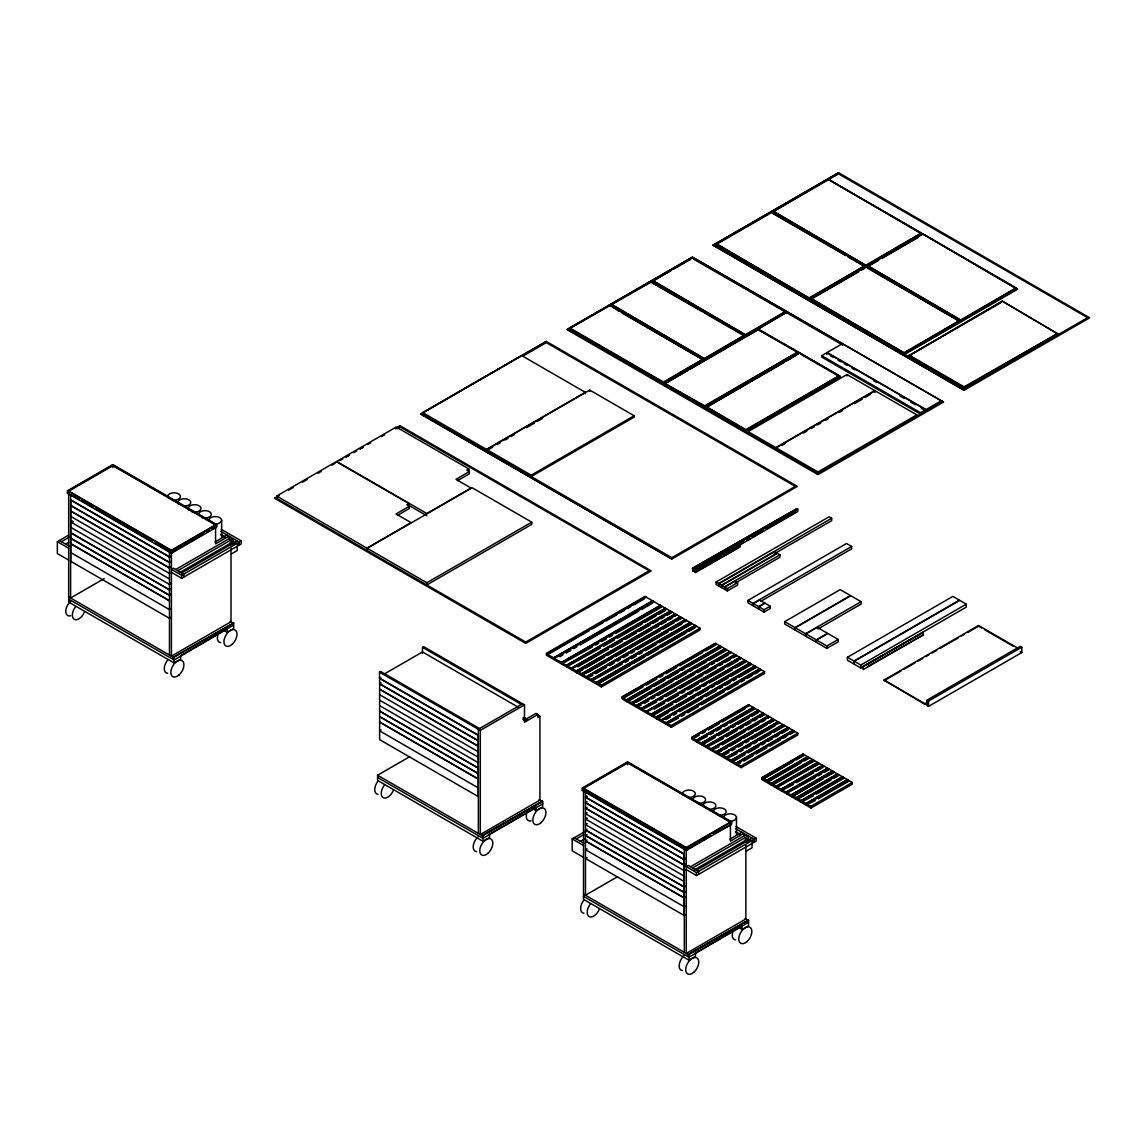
<?xml version="1.0" encoding="UTF-8"?>
<svg xmlns="http://www.w3.org/2000/svg" width="1147" height="1147" viewBox="0 0 1147 1147"><rect width="100%" height="100%" fill="white"/><g stroke="black" fill="none" stroke-linecap="round" stroke-linejoin="round"><path stroke-width="1.5" d="M67.415 490.801L112.836 464.592L216.826 524.638L216.826 527.018L171.419 553.227L67.415 493.181L67.415 490.801L171.419 550.847L216.826 524.638M68.447 490.801L112.836 465.18L112.836 467.56M68.447 491.332L112.836 465.711L215.794 525.154L171.419 550.775M67.415 493.181L78.641 499.074M68.677 560.109L57.35 553.571L57.35 541.685L68.662 535.162M61.465 541.685L69.178 537.24M65.594 544.065L68.677 542.287M104.248 578.575L70.612 597.988L70.612 495.332M171.419 550.259L215.794 524.638M188.251 542.445L191.32 540.667M172.953 551.75L203.549 534.086M206.618 532.308L209.672 530.545M212.74 528.781L216.31 527.305L216.31 524.925L112.32 464.893M170.659 556.166L169.469 556.854L70.612 499.791M170.903 556.123L169.355 557.012L70.713 500.063L70.713 561.284L169.355 618.247L170.903 617.358M397.063 428.777L400.16 426.999L649.188 570.776L525.713 642.062L276.671 498.285L276.671 496.049L336.3 461.639L408.891 503.547L408.891 505.784M523.132 356L546.287 342.623L795.315 486.4L671.841 557.7L422.727 413.967L422.727 412.59L521.57 355.513L585.314 392.317L585.314 393.693M277.732 496.622L274.62 498.415L279.28 495.604M288.571 490.242L293.231 487.561M302.521 482.184L307.181 479.503M318.02 473.238L321.117 471.446M331.97 465.18L335.067 463.402M339.727 460.707L342.824 458.929M353.677 452.664L356.774 450.871M367.613 444.606L370.725 442.814M381.564 436.548L384.675 434.77M395.514 428.505L400.174 425.809L651.252 570.891L525.713 643.381L274.62 498.3M546.302 341.448L420.763 414.038L671.841 559.005L797.38 486.4L546.302 341.448L420.763 414.038L671.841 559.005M566.89 329.562L692.43 257.071L943.522 402.038L692.43 257.2L566.89 329.562L817.969 474.629L943.522 402.038M713.033 245.186L838.572 172.71L1089.65 317.791L964.111 390.267L713.033 245.186L964.111 390.267M395.514 428.62L400.174 425.809M713.033 245.3L838.572 172.824M827.159 353.878L827.159 352.502L926.016 409.579L941.458 400.661L941.458 402.038L817.969 473.324L568.941 328.831L609.846 305.217L704.373 360.516M636.513 320.959L610.175 305.03L651.066 281.416L745.593 335.999L719.843 351.57M671.095 270.577L651.396 281.947L692.301 257.616L786.828 312.185L748.962 334.766M823.116 182.803L838.557 173.885L1087.585 317.662L964.111 388.962L715.083 244.469L771.415 211.937L865.942 266.505L861.383 269.86M771.745 212.453L828.091 179.219L922.618 233.787L911.965 240.655M570.174 328.831L663.468 382.697L703.111 359.14L663.468 382.037L570.174 328.171L651.066 282.133L702.208 311.654M673.906 268.957L690.881 259.15M715.083 245.186L764.476 216.668M765.278 216.195L821.998 183.448M170.903 561.471L169.355 562.36L70.713 505.411M170.903 561.586L169.355 562.474L70.713 505.526M170.903 566.933L169.355 567.951L70.713 511.003L169.355 567.837M215.12 541.914L227.02 535.032M175.72 569.5L231.221 537.47M170.903 572.525L169.355 573.414L70.713 516.351M177.785 570.69L233.285 538.646L233.285 541.628L179.319 572.783M181.699 572.955L237.2 540.911M183.749 577.113L183.749 574.145L173.455 568.195L171.405 569.385L181.699 575.335L241.314 540.911L241.314 543.879L181.699 578.303L171.405 572.353M169.355 584.239L170.903 583.35M170.903 583.465L169.355 584.353L70.713 527.29M170.903 588.812L169.355 589.701L70.713 532.753L169.355 589.83L170.903 588.941M231.02 554.116L237.2 550.546L237.2 546.087M170.903 594.289L169.355 595.178L70.713 538.23M170.903 594.404L169.355 595.293L70.713 538.344M170.903 608.555L169.355 609.559L70.713 552.496M422.727 412.59L486.457 449.38L585.314 392.317M486.815 450.943L486.815 449.567L589.787 390.109L634.162 415.744L634.162 417.121L531.19 476.564L531.19 475.188L634.162 415.744M492.637 447.201L486.457 450.771L486.457 449.38M497.282 444.52L500.364 442.742M504.995 440.061L508.092 438.283M511.175 436.491L514.272 434.713M526.616 427.573L534.344 423.128M537.427 421.336L542.072 418.669M408.891 503.547L406.827 504.737L409.407 506.214L409.407 508.451L397.507 515.318M468.836 471.173L468.836 468.937L466.772 470.127L469.352 471.603L469.352 473.84L457.452 480.708M409.407 506.214L396.016 513.942L411.056 522.631L366.882 548.137L276.671 496.049M469.352 471.603L455.961 479.331L471.001 488.02L426.827 513.512L336.63 461.438L396.245 427.028L468.836 468.937M173.598 659.697L173.598 657.073L233.73 622.95L233.73 628.542L227.192 632.312L224.095 630.52M233.73 622.95L173.598 657.46L68.677 596.884M181.24 655.281L227.106 628.8M367.212 550.56L367.212 548.323L472.134 487.747L531.749 522.157L531.749 524.394L426.827 584.97L426.827 582.748L531.749 522.157M68.677 492.723L68.677 602.089L174.115 662.966L180.653 659.181L180.653 656.213M704.702 358.222L744.346 335.34L704.702 358.896L611.408 304.371L704.702 358.896M745.923 334.422L785.566 311.54L745.923 335.096L652.643 280.556L745.923 335.096M809.596 297.661L864.695 265.86L809.596 298.32L716.316 243.795L809.596 298.32M866.272 264.943L921.371 233.128L866.272 265.602L772.992 211.077L866.272 265.602M568.941 328.831L663.468 383.413L704.373 359.8M610.175 305.03L704.702 359.613L745.593 335.999M651.396 281.23L745.923 335.799L786.828 312.185M715.083 244.469L809.596 299.037L865.942 266.505M866.257 267.423L866.272 266.319L922.618 233.787M663.798 384.317L758.325 329.031L799.23 352.645L794.57 356.043M809.925 299.224L866.272 266.706L960.799 321.992L904.453 354.523L809.925 299.94L858.601 271.839M866.602 266.505L922.948 233.974L1017.475 289.273L961.129 321.791L866.602 266.505L875.907 272.585M668.013 381.492L678.623 375.37M681.648 373.635L686.193 371.011M690.738 368.388L693.763 366.639M696.788 364.889L702.853 361.391M716.818 353.319L704.702 359.613M820.263 293.603L809.596 299.037M823.302 291.84L827.876 289.202M830.915 287.438L856.809 272.499M866.272 267.036L878.459 259.996M883.032 257.358L901.298 246.806M904.352 245.057L908.911 242.418M665.031 383.6L704.674 406.482L797.968 351.957L704.674 405.823L665.031 383.6L687.971 370.352M690.136 369.105L758.325 329.734L797.968 352.631M861.669 270.075L864.752 268.298M866.602 267.222L878.788 260.183M881.613 258.562L918.346 237.357M663.798 383.6L704.702 407.214L799.23 352.645M784.261 362.366L705.032 408.117L799.559 352.832L840.45 376.445L745.923 431.731L840.45 376.445M706.265 406.741L799.559 352.875L839.203 375.757L745.908 430.297L706.265 406.741L745.908 429.623L839.203 375.757M723.298 397.192L704.702 407.214M726.395 395.4L731.04 392.718M734.137 390.926L752.733 380.187M757.378 377.506L760.49 375.714M765.135 373.033L782.182 363.198M786.828 360.516L791.473 357.821M787.157 360.703L799.559 352.832M821.682 355.67L920.539 412.734L920.539 414.11L821.682 357.047L821.682 355.67L826.829 352.688L925.686 409.766L925.686 411.142M827.159 352.502L842.601 343.584L842.601 344.96M748.145 433.007L748.145 431.63L846.988 374.553L874.717 390.568L874.717 391.944M904.453 352.43L959.552 320.615L904.453 353.09L811.173 298.564L904.453 353.09M961.129 319.698L1016.228 287.897L961.129 320.371L867.849 265.846L961.129 320.371M904.453 353.806L960.799 321.275M961.129 321.088L1017.475 288.557M947.25 333.648L907.764 356.43L1002.292 301.145L1058.638 334.379L1002.292 301.145M909.026 355.054L964.111 386.869L1057.405 333.677L964.111 387.528L909.026 355.728L1002.306 301.202M948.053 333.16L1000.786 302.751M478.371 735.198L379.514 678.135L379.514 672.185L380.718 671.497L479.561 728.56M422.497 653.317L422.497 647.367L423.687 646.679L524.48 704.875L524.48 722.237L537.871 714.495L537.871 717.477L539.922 716.287L539.922 800.104L480.306 834.529L480.306 730.381L379.514 672.185M748.145 431.63L775.859 447.631L874.717 390.568M383.815 674.278L422.497 651.94L518.258 707.226M776.189 449.208L776.189 447.817L875.046 390.754L916.826 414.87L916.826 416.261M782.039 445.452L785.122 443.66M803.66 432.964L806.757 431.172M811.388 428.505L814.47 426.713M817.567 424.935L820.65 423.157M825.281 420.476L828.378 418.698M839.188 412.447L842.271 410.669M854.63 403.529L862.358 399.07M865.44 397.292L870.071 394.611M379.514 678.135L380.718 677.447M381.162 682.866L379.628 683.87L478.27 740.819M776.189 447.817L817.969 471.947L916.826 414.87M920.539 412.734L925.686 409.766M907.764 355.713L964.111 388.245L1058.638 333.677M379.628 730.954L381.162 729.951M692.43 568.396L796.95 508.651L692.43 568.396L692.946 571.077L692.946 568.697M553.815 657.704L553.815 659.482L546.302 655.152L546.302 653.36L644.944 596.411L652.457 600.756L553.815 657.704L546.875 654.407L645.517 596.741M797.796 509.139L693.792 569.184L693.275 571.263L693.275 568.883L797.796 509.139L797.796 511.519L739.672 545.069M546.875 654.407L646.134 597.1M694.121 569.371L739.012 544.051L694.121 569.371L694.638 572.052L694.638 569.672M547.492 654.765L589.114 630.735M592.196 628.957L602.978 622.735M606.06 620.943L616.857 614.72M619.939 612.942L624.556 610.276M627.638 608.498L630.721 606.706M633.804 604.928L644.6 598.705M694.967 569.858L739.858 544.538L739.858 546.918L695.483 572.539L694.967 569.858L695.483 572.539M746.482 540.165L749.536 538.402M760.246 532.222L763.3 530.459M766.368 528.695L769.422 526.917M780.132 520.738L783.186 518.974M786.24 517.211L790.828 514.559M695.483 570.159L743.743 542.13M746.812 540.352L749.866 538.588M752.919 536.825L763.63 530.645M766.698 528.882L795.746 512.107M696.172 571.163L699.226 569.399M703.828 566.747L706.882 564.984M709.936 563.206L713.004 561.442M716.058 559.679L720.66 557.026M723.714 555.263L726.782 553.499M729.836 551.721L739.012 546.431M694.967 572.238L739.858 546.918M660.314 605.286L561.672 662.235L561.672 664.013L554.144 659.668L554.144 657.891L652.786 600.942L660.314 605.286L660.314 607.064M554.144 657.891L653.374 601.272M554.718 658.22L653.991 601.63M559.965 656.629L563.048 654.851M566.131 653.059L570.762 650.392M573.844 648.614L576.927 646.836M580.009 645.058L638.578 611.236M641.66 609.458L652.442 603.236M665.274 608.139L566.632 665.102L566.632 666.88L562.001 664.199L562.001 662.421L660.643 605.473L665.274 608.139L665.274 609.932M562.001 662.421L661.217 605.802M562.575 662.751L661.833 606.161M562.575 663.468L592.469 646.922M595.551 645.13L598.634 643.352M601.716 641.574L606.347 638.908M609.43 637.13L612.512 635.352M615.595 633.574L661.833 606.878M670.235 611.007L571.593 667.955L571.593 669.748L566.962 667.067L566.962 665.289L665.604 608.34L670.235 611.007L670.235 612.799M489.568 834.557L489.568 837.539L483.03 841.31L377.578 780.433L377.578 775.229L409.694 756.69M566.962 665.289L666.178 608.67M567.536 665.618L666.794 609.028M567.536 666.335L600.526 647.998M603.609 646.22L614.391 639.997M617.473 638.219L642.134 623.982M645.216 622.19L656.012 615.968M659.095 614.19L665.26 610.634M831.675 518.286L718.653 583.536L718.653 585.916L716.072 584.425L716.072 582.045L829.095 516.795L831.675 518.286L831.675 520.666L774.383 553.729M680.157 618.52L680.157 616.742L676.716 614.749L576.554 672.615L571.923 669.934L571.923 668.156L670.565 611.193L675.196 613.874L675.196 615.652M571.923 668.156L671.138 611.537M718.983 583.723L774.483 551.678L777.049 553.169L721.549 585.214L718.983 583.723L718.983 586.103L721.549 587.594L721.549 585.214M572.496 668.486L671.755 611.896M577.744 666.88L608.57 649.087M611.652 647.309L622.434 641.073M625.516 639.295L636.313 633.072M639.395 631.294L650.177 625.058M653.26 623.28L657.891 620.613M660.973 618.835L664.056 617.057M667.138 615.279L671.755 612.598M779.96 554.847L724.46 586.891L724.46 589.257L721.879 587.78L721.879 585.4L777.379 553.356L779.96 554.847L779.96 557.227L735.256 583.034M572.496 669.203L576.554 670.823L675.196 613.874M680.157 616.742L581.515 673.69L581.515 675.483L576.884 672.802L576.884 671.024L675.526 614.061L676.716 614.749M576.884 671.024L676.099 614.405M522.545 703.756L478.371 729.263L478.371 833.41M724.789 587.078L735.084 581.128L737.664 582.619L737.664 584.999L727.356 590.934L724.789 589.458L724.789 587.078L727.356 588.569L737.664 582.619M579.622 671.525L582.705 669.748M585.787 667.97L604.283 657.288M607.365 655.51L652.055 629.703M655.138 627.925L658.22 626.147M661.303 624.369L665.934 621.703M669.016 619.925L672.099 618.133M480.306 730.381L524.48 704.875M586.475 676.558L586.475 678.336L581.844 675.669L581.844 673.877L680.486 616.928L685.132 619.609L586.475 676.558L582.418 674.923L681.074 617.258M582.418 674.923L681.691 617.616M587.665 672.615L612.326 658.378M615.409 656.6L626.205 650.363M629.287 648.585L660.113 630.793M663.195 629.015L673.977 622.778M677.06 621L681.691 618.333M690.093 622.477L591.451 679.425L591.451 681.203L586.805 678.537L586.805 676.744L685.462 619.796L690.093 622.477L690.093 624.255M586.805 676.744L686.035 620.126M587.393 677.088L686.652 620.484M587.393 677.791L592.626 675.483M595.709 673.705L606.505 667.468M609.587 665.69L614.204 663.023M617.287 661.245L620.369 659.468M623.452 657.69L628.083 655.009M631.165 653.231L634.248 651.453M637.331 649.675L668.156 631.882M671.239 630.104L682.021 623.868M695.053 625.344L596.411 682.293L596.411 684.071L591.766 681.404L591.766 679.612L690.422 622.663L695.053 625.344L695.053 627.122M591.766 679.612L690.996 622.993M524.036 720.259L535.936 713.391L537.871 714.495M592.354 679.942L691.612 623.351M592.354 680.658L622.248 664.113M625.33 662.335L628.413 660.543M631.495 658.765L636.126 656.098M639.209 654.32L642.291 652.543M645.374 650.765L656.156 644.528M659.238 642.75L691.612 624.068M596.741 682.479L695.383 625.531L700.014 628.198L700.014 629.99L601.372 686.938L596.741 684.257L596.741 682.479L695.957 625.861M597.315 682.809L597.931 683.884L696.573 626.219M599.465 682.995L630.305 665.188M633.388 663.41L644.17 657.188M647.252 655.41L658.048 649.173M661.131 647.395L685.791 633.158M688.874 631.38L695.039 627.825M597.931 683.168L601.372 685.16L700.014 628.198M851.662 546.474L753.063 603.408L753.063 605.774L747.916 602.806L747.916 600.426L846.515 543.506L851.662 546.474L851.662 548.854L760.762 601.329M753.436 603.609L759.615 600.053L764.762 603.021L758.583 606.591L753.436 603.609L753.436 605.989L758.583 608.971L758.583 606.591M758.913 606.777L765.092 603.207L770.239 606.19L770.239 608.555L764.06 612.125L758.913 609.157L758.913 606.777L764.06 609.745L770.239 606.19M724.847 650.507L724.847 648.729L721.406 646.736L626.592 701.505L621.961 698.824L621.961 697.046L715.255 643.18L719.886 645.861L719.886 647.639M621.961 697.046L715.828 643.51M622.534 697.376L716.445 643.868M624.685 697.562L643.037 686.967M646.105 685.203L656.801 679.024M659.869 677.26L662.923 675.497M665.977 673.719L676.687 667.54M679.741 665.776L702.681 652.528M705.749 650.765L716.445 644.585M622.534 698.093L626.592 699.713L719.886 645.861M724.847 648.729L631.567 702.581L631.567 704.373L626.922 701.692L626.922 699.914L720.216 646.048L721.406 646.736M626.922 699.914L720.789 646.378M627.509 700.244L628.126 701.319L651.066 688.071M654.12 686.307L664.83 680.128M667.884 678.35L678.594 672.171M681.648 670.407L684.702 668.644M687.77 666.88L721.406 647.453M636.528 705.448L636.528 707.24L631.897 704.559L631.897 702.781L725.176 648.915L729.807 651.596L636.528 705.448L632.47 703.828L725.75 649.245M632.47 703.828L726.381 649.603M636.141 702.408L646.851 696.229M649.905 694.465L672.845 681.218M675.913 679.454L686.609 673.275M689.677 671.511L692.731 669.748M695.785 667.984L706.495 661.79M709.549 660.027L726.381 650.32M734.783 654.45L641.488 708.316L641.488 710.093L636.857 707.427L636.857 705.634L730.137 651.783L734.783 654.45L734.783 656.242M636.857 705.634L730.725 652.113M637.431 705.979L731.342 652.471M784.677 621.66L840.178 589.615L850.472 595.551L794.971 627.595L784.677 621.66L784.677 624.025L794.971 629.975L794.971 627.595M637.431 706.681L641.101 705.276M644.17 703.512L648.758 700.86M651.811 699.097L654.865 697.333M657.934 695.569L694.638 674.379M697.691 672.615L708.402 666.421M711.455 664.658L714.509 662.894M717.578 661.131L728.273 654.951M739.743 657.317L646.449 711.183L646.449 712.961L641.818 710.294L641.818 708.502L735.112 654.65L739.743 657.317L739.743 659.109M641.818 708.502L735.686 654.98M642.392 708.846L736.302 655.338M642.392 709.549L656.772 701.964M659.826 700.2L662.894 698.437M665.948 696.659L676.658 690.48M679.712 688.716L702.652 675.468M705.72 673.705L716.416 667.525M719.484 665.762L722.538 663.998M725.592 662.235L730.18 659.582M733.248 657.819L736.302 656.055M744.704 660.185L651.41 714.051L651.41 715.828L646.779 713.162L646.779 711.369L740.073 657.518L744.704 660.185L744.704 661.977M646.779 711.369L740.647 657.848M647.352 711.699L741.263 658.206M654.091 709.247L664.801 703.068M667.855 701.29L678.565 695.111M681.619 693.347L684.673 691.584M687.741 689.82L698.437 683.641M701.505 681.877L724.445 668.629M727.499 666.866L738.209 660.686M861.096 601.688L805.595 633.732L805.595 636.112L795.301 630.162L795.301 627.782L850.802 595.752L861.096 601.688L861.096 604.068L817.94 628.986M754.626 667.697L754.626 665.92L751.185 663.927L656.371 718.696L651.74 716.015L651.74 714.237L745.034 660.371L749.665 663.052L749.665 664.83M651.74 714.237L745.607 660.715M652.313 714.567L746.224 661.059M654.464 714.753L672.816 704.158M675.87 702.394L686.58 696.215M689.648 694.451L692.702 692.688M695.756 690.924L700.344 688.272M703.412 686.508L706.466 684.73M709.52 682.967L732.46 669.719M735.528 667.955L746.224 661.776M652.313 715.284L656.371 716.918L749.665 663.052M754.626 665.92L661.346 719.771L661.346 721.563L656.701 718.882L656.701 717.104L749.995 663.238L751.185 663.927M656.701 717.104L750.568 663.568M657.288 717.434L657.905 718.509L668.601 712.33M671.669 710.552L694.609 697.319M697.663 695.555L708.373 689.361M711.427 687.598L714.481 685.834M717.549 684.071L728.245 677.891M731.313 676.128L751.185 664.643M805.925 633.918L817.252 627.38L827.561 633.33L816.234 639.868L805.925 633.918L805.925 636.298L816.234 642.248L816.234 639.868M759.586 668.787L666.307 722.639L666.307 724.431L661.676 721.75L661.676 719.972L754.955 666.106L759.586 668.787L759.586 670.565M661.676 719.972L755.529 666.436M662.249 720.302L756.16 666.794M665.92 719.599L670.508 716.961M673.561 715.183L676.63 713.42M679.684 711.656L702.624 698.408M705.692 696.645L716.388 690.465M719.456 688.702L722.51 686.938M725.564 685.175L730.152 682.522M733.22 680.759L736.274 678.995M739.328 677.217L756.16 667.511M666.636 722.839L759.916 668.973L764.562 671.655L764.562 673.432L671.267 727.298L666.636 724.617L666.636 722.839L760.504 669.303M667.21 723.169L761.121 669.662M667.21 723.886L678.537 718.051M681.59 716.287L684.644 714.524M687.713 712.76L698.408 706.581M701.477 704.817L724.417 691.569M727.47 689.806L738.181 683.626M741.234 681.848L744.288 680.085M747.357 678.321L751.945 675.669M754.998 673.906L758.052 672.142M816.564 640.055L827.89 633.517L838.185 639.467L838.185 641.847L826.858 648.385L816.564 642.435L816.564 640.055L826.858 646.005L838.185 639.467M667.826 724.23L671.267 725.506L764.562 671.655M482.514 838.041L482.514 835.417L542.646 801.294L542.646 806.886L536.108 810.657L533.011 808.864M482.514 835.417L542.646 801.294M488.622 834.514L536.007 807.144M582.26 788.046L627.681 761.837L731.671 821.883L731.671 824.263L686.264 850.472L582.26 790.426L582.26 788.046L686.264 848.092L731.671 821.883M583.293 788.046L627.681 762.425L627.681 764.805M583.293 788.577L627.681 762.956L730.639 822.399M582.26 790.426L583.293 790.426M586.647 796.333L585.457 797.022L684.315 854.099M587.106 796.405L585.558 797.308L684.2 854.257L684.2 915.492L685.748 914.589M753.12 707.384L696.487 740.073L696.487 741.851L691.856 739.184L691.856 737.392L748.489 704.702L753.12 707.384L753.12 709.161M691.856 737.392L749.063 705.032M692.43 737.736L749.694 705.391M694.58 737.922L699.183 735.27M702.236 733.492L705.305 731.729M708.359 729.965L719.069 723.771M722.137 722.008L745.091 708.76M685.748 858.716L684.2 859.72L585.558 802.771L587.106 801.767M758.095 710.237L701.462 742.941L701.462 744.718L696.817 742.052L696.817 740.259L753.45 707.57L758.095 710.237L758.095 712.029M696.817 740.259L754.038 707.9M697.405 740.604L754.654 708.258M697.405 741.306L707.197 736.36M710.265 734.596L713.319 732.833M716.388 731.069L720.976 728.417M724.044 726.639L727.098 724.875M730.166 723.112L754.654 708.975M587.106 807.23L585.558 808.234L684.2 865.196L685.748 864.308M847.418 657.288L952.87 596.411L959.408 600.182L853.97 661.059L847.418 657.288L847.418 660.256L853.97 664.027L853.97 661.059M763.056 713.104L706.423 745.808L706.423 747.586L701.792 744.919L701.792 743.127L758.425 710.437L763.056 713.104L763.056 714.896M701.792 743.127L758.999 710.767M702.365 743.457L759.615 711.126M704.516 743.643L715.226 737.464M718.28 735.7L729.005 729.506M732.058 727.743L735.127 725.979M738.181 724.201L748.905 718.022M751.959 716.258L758.081 712.717M587.106 812.693L585.558 813.71L684.2 870.659L685.748 869.77M768.017 715.972L711.384 748.676L711.384 750.453L706.753 747.772L706.753 745.994L763.386 713.291L768.017 715.972L768.017 717.75M854.3 661.245L959.738 600.368L966.276 604.154L966.276 607.121L860.838 667.998L854.3 664.228L854.3 661.245L860.838 665.031L966.276 604.154M706.753 745.994L763.959 713.635M707.326 746.324L764.576 713.993M707.326 747.041L723.255 738.568M726.309 736.79L737.019 730.61M740.087 728.847L743.141 727.069M746.21 725.305L750.798 722.653M753.866 720.89L756.92 719.126M759.988 717.348L764.576 714.696M587.106 818.169L585.558 819.058L684.2 876.136M585.558 819.173L587.106 818.284M772.978 718.839L716.345 751.529L716.345 753.321L711.713 750.64L711.713 748.862L768.347 716.158L772.978 718.839L772.978 720.617M711.713 748.862L768.92 716.502M712.287 749.192L769.537 716.846M712.287 749.909L719.026 746.726M722.094 744.962L745.048 731.7M748.116 729.936L758.827 723.757M761.88 721.979L764.949 720.216M585.558 824.535L587.106 823.632L585.558 824.65L684.2 881.599M862.888 666.565L923.02 632.441L923.02 635.065L863.404 669.49L862.888 666.565L923.02 632.441M721.305 754.396L721.305 756.188L716.674 753.507L716.674 751.729L773.307 719.026L777.938 721.707L721.305 754.396L717.248 752.776L773.881 719.355M717.248 752.776L774.497 719.714M867.476 666.536L923.02 635.065M717.864 753.135L720.933 751.357M723.986 749.593L727.055 747.83M730.109 746.052L740.833 739.872M743.887 738.109L753.077 732.804M756.131 731.04L766.856 724.847M769.909 723.083L774.497 720.431M587.106 829.109L585.558 830.113L684.2 887.075L685.748 886.058M583.522 857.354L572.195 850.816L572.195 838.93L585.042 831.503M782.899 724.574L726.266 757.264L726.266 759.056L721.635 756.375L721.635 754.597L778.268 721.893L782.899 724.574L782.899 726.352M576.31 838.93L584.024 834.471M721.635 754.597L778.842 722.223M722.209 754.927L779.458 722.581M724.359 755.113L728.962 752.461M732.015 750.697L735.084 748.919M738.138 747.156L742.726 744.503M745.794 742.74L748.848 740.976M751.916 739.198L774.87 725.951M685.748 891.534L684.2 892.538L585.558 835.589L587.106 834.572M580.439 841.31L585.056 838.643M787.874 727.442L731.241 760.131L731.241 761.909L726.596 759.242L726.596 757.45L783.229 724.761L787.874 727.442L787.874 729.22M726.596 757.45L783.817 725.09M727.184 757.794L784.433 725.449M587.106 840.048L585.558 841.052L684.2 898.015L685.748 897.112M727.184 758.497L736.976 753.55M740.044 751.787L743.098 750.023M746.167 748.26L750.755 745.607M753.823 743.829L756.877 742.066M759.945 740.302L770.655 734.109M773.709 732.345L784.433 726.166M792.835 730.295L736.202 762.999L736.202 764.777L731.571 762.11L731.571 760.318L788.204 727.628L792.835 730.295L792.835 732.087M731.571 760.318L788.778 727.958M732.144 760.662L789.394 728.316M734.295 760.848L745.005 754.654M748.059 752.891L758.784 746.697M761.837 744.933L764.906 743.17M767.96 741.406L772.562 738.754M775.616 736.976L778.684 735.213M781.738 733.449L787.86 729.908M585.558 849.855L587.106 848.852M736.532 763.185L793.165 730.496L797.796 733.162L797.796 734.955L741.163 767.644L736.532 764.977L736.532 763.185L793.738 730.825M737.105 763.515L794.355 731.184M737.105 764.232L740.79 762.827M743.844 761.049L753.034 755.758M756.088 753.98L766.798 747.801M769.866 746.037L780.577 739.844M783.645 738.08L786.699 736.317M789.767 734.539L794.355 731.886M927.995 702.595L924.898 704.373L884.007 680.056L978.534 625.473L1017.905 648.213M884.007 680.759L901.04 670.923M904.151 669.131L914.991 662.866M918.087 661.088L922.747 658.392M925.844 656.614L928.941 654.822M932.038 653.03L936.683 650.349M939.794 648.557L958.376 637.818M961.487 636.026L964.584 634.248M967.681 632.456L978.534 626.19L981.56 627.939M737.722 764.59L741.163 765.866L797.796 733.162M587.106 857.641L585.558 858.529L684.2 915.492M807.574 756.647L766.382 780.433L766.382 782.211L761.751 779.53L761.751 777.752L802.943 753.966L807.574 756.647L807.574 758.425M761.751 777.752L803.517 754.31M762.325 778.082L762.956 779.157L804.133 754.669M764.476 778.268L793.452 761.536M796.505 759.773L804.133 755.371M817.496 764.16L817.496 762.382L814.069 760.389L771.358 785.078L766.712 782.397L766.712 780.62L807.904 756.834L812.535 759.515L771.358 783.286L767.3 781.666L808.477 757.178M767.3 781.666L809.094 757.522M767.917 782.025L801.466 762.64M804.52 760.877L809.094 758.239M817.496 762.382L776.318 786.154L776.318 787.946L771.687 785.265L771.687 783.487L812.865 759.701L814.069 760.389M771.687 783.487L813.438 760.031M772.261 783.817L772.877 784.892L814.069 761.106M617.559 876.709L585.457 895.234L585.457 791.086M822.471 765.25L781.279 789.021L781.279 790.813L776.648 788.132L776.648 786.355L817.825 762.569L822.471 765.25L822.471 767.028M776.648 786.355L818.413 762.898M926.962 700.172L1020.257 646.306L1021.791 647.195L1021.791 652.557L928.511 706.409L926.962 705.52L926.962 700.172L928.511 701.061L1021.791 647.195M777.222 786.684L819.03 763.257M777.222 787.401L819.03 763.974M884.007 680.056L924.898 703.67L927.995 701.878M827.431 768.103L786.24 791.889L786.24 793.667L781.609 791L781.609 789.208L822.8 765.436L827.431 768.103L827.431 769.895M781.609 789.208L823.374 765.766M782.182 789.552L823.99 766.124M782.182 790.254L793.48 784.448M796.534 782.684L813.309 773.006M816.363 771.243L822.471 767.716M686.264 847.504L730.639 821.883M689.29 847.518L692.344 845.755M689.333 847.633L692.387 845.869M695.455 844.106L700.043 841.454M715.341 832.622L718.409 830.844M686.264 849.884L710.753 835.747M713.807 833.969L731.155 824.55L731.155 822.17L627.165 762.138M832.392 770.97L791.201 794.756L791.201 796.534L786.57 793.867L786.57 792.075L827.761 768.304L832.392 770.97L832.392 772.763M786.57 792.075L828.335 768.633M787.143 792.419L828.951 768.992M787.143 793.122L815.23 777.623M818.27 775.874L821.324 774.11M824.378 772.347L828.951 769.709M837.353 773.838L796.161 797.624L796.161 799.402L791.53 796.735L791.53 794.943L832.722 771.171L837.353 773.838L837.353 775.63M791.53 794.943L833.296 771.501M792.104 795.272L792.735 796.348L833.912 771.859M794.254 795.473L823.231 778.727M826.284 776.978L833.912 772.562M804.176 800.506L801.136 802.269L796.491 799.588L796.491 797.81L837.683 774.024L842.314 776.705L801.136 800.491L797.079 798.857L838.256 774.368M797.079 798.857L838.873 774.727M797.695 799.215L831.245 779.831M834.299 778.082L838.873 775.429M685.748 864.178L684.2 865.067L585.558 808.119M729.965 839.145L741.865 832.278M847.275 779.573L806.097 803.344L806.097 805.137L801.466 802.456L801.466 800.678L842.644 776.892L847.275 779.573L847.275 781.351M801.466 800.678L843.217 777.236M802.04 801.007L843.848 777.58M684.2 870.544L685.748 869.655M690.566 866.745L746.066 834.701M802.04 801.724L813.338 795.918M816.377 794.154L843.848 778.297M692.63 867.935L748.131 835.891L748.131 838.873L694.164 870.028M806.427 803.545L847.604 779.759L852.25 782.44L852.25 784.218L811.058 808.004L806.427 805.323L806.427 803.545L848.192 780.089M807.001 803.875L848.809 780.447M807.001 804.592L815.245 800.534M818.298 798.785L848.809 781.164M696.544 870.2L752.045 838.156M698.595 874.358L698.595 871.39L688.3 865.44L686.25 866.63L696.544 872.58L756.16 838.156L756.16 841.124L696.544 875.548L686.25 869.598M807.617 804.95L811.058 806.212L852.25 782.44M745.865 851.346L752.045 847.791L752.045 841.841M684.2 906.689L685.748 905.8M685.748 905.915L684.2 906.804L585.558 849.741M688.444 956.942L688.444 954.318L748.59 920.195L748.59 925.787L742.037 929.557L738.94 927.765M746.539 921.156L688.444 954.705L583.522 894.115M688.444 954.318L748.59 920.195M694.566 953.401L741.951 926.045M583.522 791.731L583.522 899.334L688.96 960.211L695.498 956.426L695.498 953.458M828.077 179.276L921.371 233.128M1016.228 287.897L922.934 234.045L1016.228 288.571M922.618 234.504L828.091 179.219M771.745 211.751L866.272 266.319M773.307 213.356L793.452 224.984M798.097 227.665L816.693 238.404M819.79 240.196L824.435 242.877M827.532 244.669L832.192 247.351M835.288 249.143L846.128 255.408M849.224 257.186L853.884 259.882M856.981 261.659L864.723 266.133M879.003 274.377L883.649 277.058M886.746 278.85L905.341 289.589M908.438 291.381L913.098 294.062M917.743 296.743L927.034 302.12M930.145 303.898L956.483 319.11M772.935 213.543L845.798 255.595M847.862 256.813L864.695 266.52M867.792 268.312L959.552 321.289M693.806 259.222L842.457 344.889M830.256 355.67L833.339 357.448M837.97 360.129L841.066 361.907M844.149 363.685L847.246 365.477M851.877 368.144L854.959 369.936M873.498 380.632L876.58 382.424M899.75 395.787L904.381 398.468M910.56 402.038L915.206 404.705M921.371 408.275L926.016 410.956L926.016 409.579M797.968 351.957L758.325 329.734M801.065 354.423L839.203 376.431M704.573 313.045L744.346 335.999M639.61 322.737L644.27 325.433M647.367 327.21L665.963 337.949M669.059 339.741L673.705 342.423M676.802 344.215L687.655 350.48M690.752 352.272L695.397 354.953M698.494 356.746L703.154 359.427M618.993 311.238L609.846 305.217M622.061 313.016L703.111 359.814M705.032 407.4L745.923 431.014M984.585 629.689L1013.375 646.306M1020.257 651.654L1021.791 652.557M486.815 449.567L531.19 475.188M716.072 582.045L718.653 583.536M721.879 585.4L724.46 586.891M747.916 600.426L753.063 603.408M795.301 627.782L805.595 633.732M408.475 505.167L426.827 515.749M367.212 548.323L426.827 582.748M561.672 662.235L554.718 658.937M566.632 665.102L563.191 663.826M571.593 667.955L568.152 666.694M581.515 673.69L577.457 671.353M591.451 679.425L588.01 678.149M596.411 682.293L592.97 681.017M631.567 702.581L628.126 701.319M641.488 708.316L638.047 707.039M646.449 711.183L643.008 709.907M651.41 714.051L647.352 712.416M661.346 719.771L657.905 718.509M666.307 722.639L662.249 721.019M696.487 740.073L692.43 738.439M701.462 742.941L698.021 741.665M706.423 745.808L702.365 744.174M711.384 748.676L707.943 747.4M716.345 751.529L712.904 750.267M726.266 757.264L722.209 755.644M731.241 760.131L727.8 758.855M736.202 762.999L732.144 761.364M762.956 778.44L766.382 780.433M776.318 786.154L772.877 784.892M781.279 789.021L777.838 787.745M786.24 791.889L782.799 790.613M791.201 794.756L787.76 793.48M792.735 795.631L796.161 797.624M806.097 803.344L802.656 802.083M221.185 529.297L241.314 540.911M736.03 826.528L756.16 838.156M422.497 647.367L521.355 704.444M220.683 531.376L239.25 542.101L239.25 545.069L228.425 538.818M735.528 828.621L754.095 839.346L754.095 842.314L747.916 838.744M537.986 715.169L539.922 716.287M220.683 534.344L225.328 537.025M735.528 831.589L740.173 834.27M221.271 535.405L224.353 537.183M232.052 541.628L235.135 543.406M736.116 832.65L739.198 834.428M746.898 838.873L749.98 840.651M230.002 542.818L233.07 544.596M744.847 840.063L747.93 841.841M524.093 717.362L527.176 719.155M522.889 718.051L525.986 719.843M522.889 719.513L525.986 721.291M76.132 497.153L79.215 498.916M82.283 500.694L85.351 502.472M89.968 505.139L93.036 506.902M96.119 508.68L99.187 510.458M103.804 513.125L106.872 514.888M133.941 530.401L140.68 534.416M143.762 536.194L146.83 537.957M157.583 544.18L160.666 545.943M163.734 547.721L166.802 549.499M592.512 795.272L595.594 797.05M608.627 804.463L615.566 808.592M622.534 812.492L629.402 816.578M632.47 818.341L635.553 820.119M638.621 821.897L641.703 823.675M646.306 826.327L649.388 828.105M660.142 834.313L667.325 838.342M673.977 842.299L677.045 844.077M81.695 500.838L92.405 507.017M95.459 508.781L152.049 541.456M155.117 543.219L171.935 552.926L171.935 550.56L67.931 490.515L67.931 492.895M584.31 791.014L686.781 850.171L686.781 847.791L582.776 787.76L582.776 790.125M684.616 858.171L685.849 858.888M379.628 683.755L478.27 740.704M585.558 802.656L684.2 859.605M478.27 746.181L379.628 689.218L478.27 746.296M379.628 694.695L478.27 751.758M73.394 521.699L72.161 520.982L70.713 521.942L169.355 578.891M379.628 700.157L478.27 757.235M379.628 705.634L478.27 762.698M230.131 621.258L233.228 623.036M539.047 799.602L542.13 801.38L482.514 835.805L377.578 775.229M744.977 918.503L748.073 920.281M233.228 625.273L174.115 659.984L68.677 599.107M748.073 922.518L688.96 957.229L583.522 896.352M585.558 829.998L684.2 886.946M379.628 716.574L478.27 773.522M585.558 835.475L684.2 892.423M379.628 716.689L478.27 773.637M169.355 600.641L70.713 543.692L169.355 600.77M585.558 840.937L684.2 897.886M59.415 540.495L69.322 546.216M574.26 837.74L584.167 843.461M57.35 541.685L68.677 548.223M572.195 838.93L583.522 845.468M379.628 730.84L478.27 787.903M173.598 657.073L174.115 662.966M377.578 777.465L483.03 838.328L542.646 803.918L542.13 801.007M928.511 701.061L928.511 706.409M875.046 390.754L875.046 392.131M863.404 666.866L863.404 669.49M860.838 665.031L860.838 667.998M847.604 779.759L847.604 781.551M846.988 374.553L846.988 375.944M842.644 776.892L842.644 778.684M832.722 771.171L832.722 772.949M827.761 768.304L827.761 770.081M826.829 352.688L826.829 354.079M826.858 646.005L826.858 648.385M822.8 765.436L822.8 767.214M817.969 471.947L817.969 473.324M812.865 759.701L812.865 761.493M811.058 806.212L811.058 808.004M802.943 753.966L802.943 755.758M801.136 800.491L801.136 802.269M793.165 730.496L793.165 732.273M788.204 727.628L788.204 729.406M783.229 724.761L783.229 726.538M778.268 721.893L778.268 723.671M775.859 447.631L775.859 449.007M771.415 211.937L771.401 212.654M771.358 783.286L771.358 785.078M768.347 716.158L768.347 717.95M764.06 609.745L764.06 612.125M763.386 713.291L763.386 715.083M759.916 668.973L759.916 670.751M758.425 710.437L758.425 712.215M753.45 707.57L753.45 709.348M749.995 663.238L749.995 665.031M748.489 704.702L748.489 706.48M745.923 335.799L651.052 282.148M745.865 838.744L745.865 842.314M745.865 845.411L745.865 919.005L686.25 953.429L686.264 848.092M743.801 836.378L743.801 833.396L730.424 841.124L730.424 823.775M742.037 926.59L742.037 929.557M741.163 765.866L741.163 767.644M740.073 657.518L740.073 659.296M739.342 544.237L739.342 546.617M736.489 817.51L736.489 835.002M735.112 654.65L735.112 656.428M730.137 651.783L730.137 653.561M727.356 588.569L727.356 590.934M720.216 646.048L720.216 647.84M696.544 872.58L696.544 875.548M695.383 625.531L695.383 627.309M692.301 257.616L692.286 258.347M690.422 622.663L690.422 624.441M688.96 954.619L688.96 960.211M685.462 619.796L685.462 621.574M684.315 848.149L684.315 952.311M675.526 614.061L675.526 615.853M671.267 725.506L671.267 727.298M670.565 611.193L670.565 612.985M665.604 608.34L665.604 610.118M660.643 605.473L660.643 607.25M656.371 716.918L656.371 718.696M626.592 699.713L626.592 701.505M601.372 685.16L601.372 686.938M589.787 390.109L589.787 391.5M576.554 670.823L576.554 672.615M536.108 807.689L536.108 810.657M483.03 835.719L483.03 841.31M366.882 548.137L366.882 550.359M231.02 541.513L231.02 545.069M231.02 548.166L231.02 621.76L171.405 656.184L171.419 550.847M228.956 539.133L228.956 536.151L215.579 543.879L215.579 526.53M227.192 629.345L227.192 632.312M221.643 520.265L221.643 537.757M181.699 575.335L181.699 578.303M169.469 550.904L169.469 655.066M723.9 818.471A6.409 3.699 0 0 1 729.521 813.825A6.409 3.699 0 0 1 736.46 817.84A6.409 3.699 0 0 1 728.431 821.08M703.082 805.624A6.409 3.699 0 0 1 709.491 801.925A6.409 3.699 0 0 1 715.9 805.624A6.409 3.699 0 0 1 709.491 809.323M713.592 812.52A6.409 3.699 0 0 1 719.226 807.875A6.409 3.699 0 0 1 726.166 811.89A6.409 3.699 0 0 1 718.122 815.144M682.709 794.685A6.409 3.699 0 0 1 688.343 790.054A6.409 3.699 0 0 1 695.283 794.054A6.409 3.699 0 0 1 687.239 797.308M692.788 799.674A6.409 3.699 0 0 1 699.756 795.989A6.409 3.699 0 0 1 705.505 800.319A6.409 3.699 0 0 1 697.534 803.244M682.422 970.52A9.248 5.334 -60 0 1 679.21 964.856A9.248 5.334 -60 0 1 683.999 955.781M735.499 939.866A9.248 5.334 -60 0 1 733.119 930.934M599.379 909.055A9.248 5.334 -60 0 1 589.099 916.553A9.248 5.334 -60 0 1 590.447 903.893M583.909 913.198A9.248 5.334 -60 0 1 583.909 900.123M476.492 851.619A9.248 5.334 -60 0 1 473.267 845.956A9.248 5.334 -60 0 1 478.07 836.88M531.147 820.822A9.248 5.334 -60 0 1 526.516 814.241M393.45 790.154A9.248 5.334 -60 0 1 383.155 797.652A9.248 5.334 -60 0 1 384.517 784.992M377.98 794.298A9.248 5.334 -60 0 1 377.98 781.222M209.055 521.225A6.409 3.699 0 0 1 214.675 516.58A6.409 3.699 0 0 1 221.615 520.595A6.409 3.699 0 0 1 213.586 523.835M188.237 508.379A6.409 3.699 0 0 1 195.75 504.737A6.409 3.699 0 0 1 200.668 509.641A6.409 3.699 0 0 1 191.434 511.576M189.097 510.229A6.409 3.699 0 0 1 188.452 509.34M198.531 514.329A6.409 3.699 0 0 1 204.94 510.63A6.409 3.699 0 0 1 211.349 514.329A6.409 3.699 0 0 1 204.94 518.028M203.277 517.899A6.409 3.699 0 0 1 201.743 517.526M167.863 497.44A6.409 3.699 0 0 1 173.498 492.809A6.409 3.699 0 0 1 180.437 496.809A6.409 3.699 0 0 1 172.394 500.063M178.803 504.279A6.409 3.699 0 0 1 182.688 498.859A6.409 3.699 0 0 1 190.76 502.429A6.409 3.699 0 0 1 182.688 505.999M167.577 673.275A9.248 5.334 -60 0 1 167.577 660.199M220.654 642.635A9.248 5.334 -60 0 1 218.26 633.703M84.534 611.81A9.248 5.334 -60 0 1 74.254 619.308A9.248 5.334 -60 0 1 75.602 606.648M70.641 615.796A9.248 5.334 -60 0 1 65.795 611.294A9.248 5.334 -60 0 1 70.641 601.214M349.018 455.345L345.921 457.137L349.018 455.459M362.968 447.287L359.871 449.079L362.968 447.416M478.27 735.356L379.628 678.407L379.628 739.643L478.27 796.592L478.27 735.356M478.27 768.06L379.628 711.097L478.27 768.175M478.27 778.999L379.628 722.037L478.27 779.114M693.921 972.183A9.248 5.334 -60 0 0 696.86 957.86A9.248 5.334 -60 0 0 685.92 967.566A9.248 5.334 -60 0 0 693.921 972.183M747.012 941.544A9.248 5.334 -60 0 0 749.937 927.22A9.248 5.334 -60 0 0 738.998 936.913A9.248 5.334 -60 0 0 747.012 941.544M487.991 853.282A9.248 5.334 -60 0 0 490.916 838.959A9.248 5.334 -60 0 0 479.976 848.665A9.248 5.334 -60 0 0 487.991 853.282M541.069 822.643A9.248 5.334 -60 0 0 543.993 808.32A9.248 5.334 -60 0 0 533.054 818.012A9.248 5.334 -60 0 0 541.069 822.643M179.075 674.938A9.248 5.334 -60 0 0 182.015 660.615A9.248 5.334 -60 0 0 171.075 670.321A9.248 5.334 -60 0 0 179.075 674.938M232.153 644.299A9.248 5.334 -60 0 0 235.092 629.975A9.248 5.334 -60 0 0 224.152 639.668A9.248 5.334 -60 0 0 232.153 644.299"/></g></svg>
